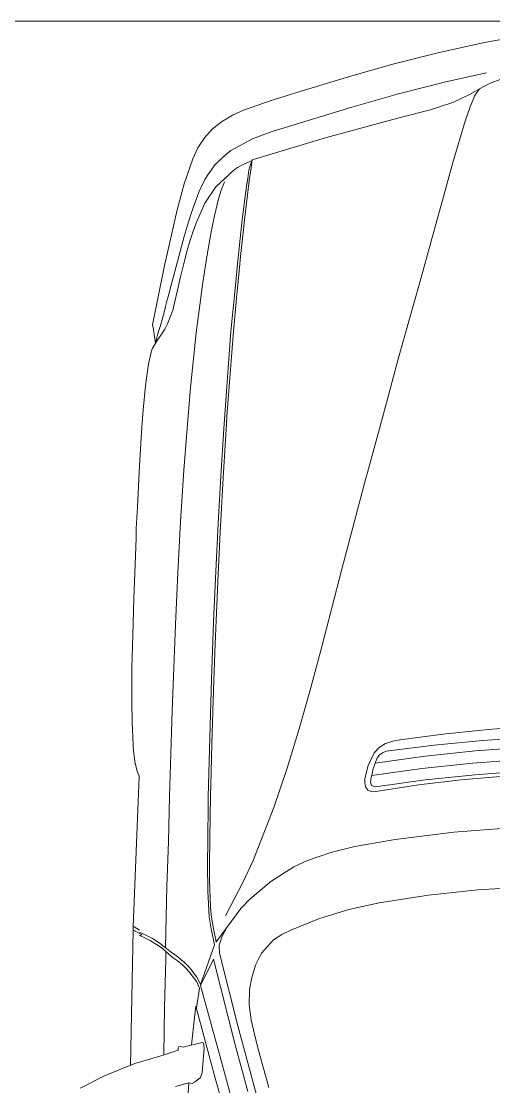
# Model space of a CAD drawing. Header units: inches. Extents: x 13 to 261, y -112 to -47.
# Drawn here: x 70.625 to 71.417, y -68.212 to -66.427 of the extents above; entities that cross this region are included whole.
import ezdxf

# ---------------------------------------------------------------- set-up
doc = ezdxf.new("R2010")
doc.units = ezdxf.units.IN
doc.header["$MEASUREMENT"] = 0
doc.layers.add('AUTOS', color=6, linetype='Continuous', lineweight=20)
doc.layers.add('CAJONES', color=3, linetype='Continuous', lineweight=20)

msp = doc.modelspace()

# ---------------------------------------------------------------- linework, layer by layer
at = {"layer": 'AUTOS', "linetype": 'Continuous'}
for p, q in [((71.4016, -66.4623), (71.4331, -66.4567)), ((71.3233, -66.4799), (71.4016, -66.4623)), ((71.2456, -66.4994), (71.3233, -66.4799)), ((71.1698, -66.521), (71.2456, -66.4994)), ((71.0946, -66.5436), (71.1698, -66.521)), ((71.3368, -66.528), (71.2575, -66.5486)), ((71.405, -66.5132), (71.3368, -66.528)), ((71.4127, -66.53), (71.3997, -66.5368)), ((71.4278, -66.5241), (71.4127, -66.53)), ((71.0439, -66.5595), (71.0946, -66.5436)), ((71.3997, -66.5368), (71.3755, -66.55)), ((71.3935, -66.5401), (71.3855, -66.5511)), ((71.0439, -66.5595), (70.9977, -66.5759)), ((71.2575, -66.5486), (71.1792, -66.5706)), ((71.3488, -66.5627), (71.3087, -66.5757)), ((71.3755, -66.55), (71.3488, -66.5627)), ((71.3855, -66.5511), (71.3778, -66.57)), ((70.9977, -66.5759), (70.9791, -66.5842)), ((71.1792, -66.5706), (71.0588, -66.6077)), ((71.3087, -66.5757), (71.2625, -66.5876)), ((71.3778, -66.57), (71.3695, -66.5939)), ((70.9609, -66.595), (70.9453, -66.6073)), ((70.9791, -66.5842), (70.9609, -66.595)), ((71.2625, -66.5876), (71.1366, -66.6216)), ((71.3695, -66.5939), (71.3486, -66.6632)), ((70.9453, -66.6073), (70.9321, -66.6221)), ((71.0292, -66.6173), (71.0131, -66.6236)), ((71.0457, -66.6115), (71.0292, -66.6173)), ((71.0588, -66.6077), (71.0457, -66.6115)), ((70.9321, -66.6221), (70.9214, -66.639)), ((71.0131, -66.6236), (70.9763, -66.6432)), ((71.1366, -66.6216), (71.0121, -66.6591)), ((70.9214, -66.639), (70.9127, -66.6574)), ((70.9662, -66.6515), (70.9505, -66.6668)), ((70.9763, -66.6432), (70.9662, -66.6515)), ((70.9127, -66.6574), (70.8982, -66.6992)), ((70.9505, -66.6668), (70.9378, -66.6842)), ((70.9829, -66.6752), (70.9875, -66.6718)), ((70.9875, -66.6718), (70.9981, -66.6659)), ((71.0121, -66.6601), (70.9981, -66.6659)), ((71.0069, -66.6765), (71.0085, -66.6706)), ((71.0072, -66.694), (71.0105, -66.6721)), ((71.0106, -66.6641), (71.0085, -66.6706)), ((71.0105, -66.6721), (71.0116, -66.6631)), ((71.0121, -66.6601), (71.0106, -66.6641)), ((71.0116, -66.6631), (71.0121, -66.6591)), ((71.3486, -66.6632), (71.3308, -66.729)), ((70.9378, -66.6842), (70.9332, -66.6921)), ((70.9516, -66.7044), (70.9666, -66.6901)), ((70.9666, -66.6901), (70.9829, -66.6752)), ((71.0026, -66.7035), (71.0048, -66.6895)), ((71.0048, -66.6895), (71.0069, -66.6765)), ((70.8982, -66.6992), (70.8866, -66.7426)), ((70.9332, -66.6921), (70.923, -66.713)), ((70.9328, -66.7316), (70.9516, -66.7044)), ((70.9657, -66.6955), (70.9605, -66.7095)), ((70.9993, -66.7289), (71.0026, -66.7035)), ((71.0017, -66.741), (71.0072, -66.694)), ((70.923, -66.713), (70.9137, -66.7374)), ((70.9559, -66.7244), (70.949, -66.7528)), ((70.9605, -66.7095), (70.9559, -66.7244)), ((70.8866, -66.7426), (70.8645, -66.8388)), ((70.9137, -66.7374), (70.9095, -66.7504)), ((70.9322, -66.7326), (70.9178, -66.766)), ((70.9328, -66.7316), (70.9322, -66.7326)), ((70.9954, -66.7589), (70.9993, -66.7289)), ((70.9989, -66.7639), (71.0017, -66.741)), ((71.3308, -66.729), (71.3125, -66.7953)), ((70.9095, -66.7504), (70.9048, -66.7653)), ((70.9485, -66.7553), (70.9469, -66.7633)), ((70.949, -66.7528), (70.9485, -66.7553)), ((70.949, -66.7528), (70.949, -66.7528)), ((70.9875, -66.8333), (70.9954, -66.7589)), ((70.9048, -66.7653), (70.8981, -66.7872)), ((70.9127, -66.7799), (70.9085, -66.7933)), ((70.9132, -66.7784), (70.9127, -66.7799)), ((70.9178, -66.766), (70.9132, -66.7784)), ((70.9437, -66.7798), (70.9362, -66.8212)), ((70.9469, -66.7633), (70.9437, -66.7798)), ((70.996, -66.7909), (70.9977, -66.7759)), ((70.9977, -66.7759), (70.9989, -66.7639)), ((70.8981, -66.7872), (70.8782, -66.8625)), ((70.9085, -66.7933), (70.9033, -66.8108)), ((70.9944, -66.8059), (70.996, -66.7909)), ((71.3125, -66.7953), (71.2937, -66.862)), ((70.9033, -66.8108), (70.8975, -66.8327)), ((70.9927, -66.8209), (70.9944, -66.8059)), ((70.8975, -66.8327), (70.8923, -66.8547)), ((70.9362, -66.8212), (70.9296, -66.8646)), ((70.9847, -66.8638), (70.9875, -66.8333)), ((70.9858, -66.8908), (70.9915, -66.8339)), ((70.9915, -66.8339), (70.9921, -66.8269)), ((70.9921, -66.8269), (70.9927, -66.8209)), ((70.8645, -66.8388), (70.8453, -66.9356)), ((70.8782, -66.8625), (70.8708, -66.8904)), ((70.8923, -66.8547), (70.8881, -66.8721)), ((70.9296, -66.8646), (70.9186, -66.949)), ((70.9767, -66.9467), (70.9847, -66.8638)), ((71.2937, -66.862), (71.2749, -66.9293)), ((70.8881, -66.8721), (70.8807, -66.9035)), ((70.8672, -66.9049), (70.864, -66.9163)), ((70.8693, -66.8959), (70.8672, -66.9049)), ((70.8708, -66.8904), (70.8693, -66.8959)), ((70.8807, -66.9035), (70.8796, -66.909)), ((70.9812, -66.9462), (70.9858, -66.8908)), ((70.8614, -66.9263), (70.863, -66.9203)), ((70.863, -66.9203), (70.864, -66.9173)), ((70.864, -66.9173), (70.864, -66.9163)), ((70.876, -66.92), (70.8703, -66.9339)), ((70.8796, -66.909), (70.876, -66.92)), ((70.8453, -66.9356), (70.8467, -66.9426)), ((70.8572, -66.9417), (70.8588, -66.9363)), ((70.8588, -66.9363), (70.8614, -66.9263)), ((70.8703, -66.9339), (70.8657, -66.9428)), ((71.2749, -66.9293), (71.2561, -66.9966)), ((70.8467, -66.9426), (70.8481, -66.9516)), ((70.8481, -66.9516), (70.8504, -66.9659)), ((70.8536, -66.9522), (70.8505, -66.9657)), ((70.8581, -66.9542), (70.853, -66.9617)), ((70.8572, -66.9417), (70.8536, -66.9522)), ((70.8657, -66.9428), (70.8581, -66.9542)), ((70.9186, -66.949), (70.909, -67.0404)), ((70.9701, -67.0306), (70.9767, -66.9467)), ((70.9753, -67.0172), (70.9812, -66.9462)), ((70.8453, -66.9746), (70.8443, -66.9771)), ((70.8463, -66.9726), (70.8453, -66.9746)), ((70.853, -66.9617), (70.8463, -66.9726)), ((70.8432, -66.9811), (70.8385, -67.0015)), ((70.8437, -66.9791), (70.8432, -66.9811)), ((70.8443, -66.9771), (70.8437, -66.9791)), ((70.8443, -66.9771), (70.8443, -66.9771)), ((70.8385, -67.0015), (70.8352, -67.025)), ((71.2561, -66.9966), (71.2372, -67.0659)), ((70.8352, -67.025), (70.8335, -67.0375)), ((70.9699, -67.0886), (70.9753, -67.0172)), ((70.8335, -67.0375), (70.8295, -67.0779)), ((70.909, -67.0404), (70.9032, -67.1093)), ((70.9647, -67.1096), (70.9701, -67.0306)), ((71.2372, -67.0659), (71.2184, -67.1356)), ((70.8295, -67.0779), (70.8272, -67.1069)), ((70.9637, -67.192), (70.9693, -67.1011)), ((70.9693, -67.1011), (70.9699, -67.0886)), ((70.8272, -67.1069), (70.8253, -67.1434)), ((70.9032, -67.1093), (70.8978, -67.1787)), ((70.9597, -67.189), (70.9647, -67.1096)), ((71.2184, -67.1356), (71.1995, -67.2049)), ((70.8253, -67.1434), (70.8228, -67.1823)), ((70.8228, -67.1823), (70.8201, -67.2408)), ((70.8978, -67.1787), (70.8923, -67.2647)), ((70.9552, -67.2684), (70.9597, -67.189)), ((70.9586, -67.2835), (70.9637, -67.192)), ((71.1995, -67.2049), (71.1812, -67.2747)), ((70.8201, -67.2408), (70.8181, -67.2768)), ((70.8181, -67.2768), (70.8179, -67.2923)), ((70.8923, -67.2647), (70.8877, -67.3511)), ((70.9513, -67.3484), (70.9552, -67.2684)), ((71.1812, -67.2747), (71.1628, -67.345)), ((70.8179, -67.2923), (70.8173, -67.3073)), ((70.9552, -67.353), (70.9586, -67.2835)), ((70.8173, -67.3073), (70.8157, -67.3513)), ((70.8157, -67.3513), (70.8142, -67.3937)), ((70.8877, -67.3511), (70.8837, -67.4376)), ((70.9477, -67.4329), (70.9513, -67.3484)), ((71.1628, -67.345), (71.1455, -67.4118)), ((70.9503, -67.4699), (70.9552, -67.353)), ((70.8142, -67.3937), (70.8127, -67.4357)), ((71.1455, -67.4118), (71.1277, -67.4786)), ((70.8127, -67.4357), (70.8117, -67.4737)), ((70.8837, -67.4376), (70.8808, -67.5101)), ((70.9441, -67.5298), (70.9477, -67.4329)), ((70.8117, -67.4737), (70.8108, -67.5097)), ((70.9474, -67.5474), (70.9503, -67.4699)), ((71.1277, -67.4786), (71.1099, -67.5453)), ((70.8108, -67.5097), (70.8104, -67.5397)), ((70.8808, -67.5101), (70.8784, -67.582)), ((70.9414, -67.6268), (70.9441, -67.5298)), ((70.8104, -67.5397), (70.8106, -67.5682)), ((70.9455, -67.6189), (70.9474, -67.5474)), ((71.1099, -67.5453), (71.0911, -67.6121)), ((70.8106, -67.5682), (70.8112, -67.6012)), ((70.8784, -67.582), (70.8761, -67.654)), ((70.8112, -67.6012), (70.8127, -67.6397)), ((70.9447, -67.6383), (70.9455, -67.6189)), ((71.0911, -67.6121), (71.0708, -67.6784)), ((71.4141, -67.613), (71.337, -67.6206)), ((71.4912, -67.608), (71.4141, -67.613)), ((70.9387, -67.7263), (70.9414, -67.6268)), ((71.2358, -67.6369), (71.2252, -67.6433)), ((71.2478, -67.633), (71.2358, -67.6369)), ((71.2599, -67.6307), (71.2478, -67.633)), ((71.337, -67.6206), (71.2599, -67.6307)), ((71.3173, -67.6394), (71.3984, -67.6319)), ((71.3984, -67.6319), (71.4794, -67.6263)), ((70.8127, -67.6397), (70.8136, -67.6503)), ((70.8136, -67.6508), (70.8141, -67.6533)), ((70.8141, -67.6533), (70.815, -67.6618)), ((70.8761, -67.654), (70.8737, -67.7255)), ((70.944, -67.6593), (70.9447, -67.6383)), ((71.2166, -67.6527), (71.2068, -67.6735)), ((71.2252, -67.6433), (71.2166, -67.6527)), ((71.2306, -67.6523), (71.2251, -67.6563)), ((71.2366, -67.6499), (71.2306, -67.6523)), ((71.2366, -67.6499), (71.3173, -67.6394)), ((71.302, -67.6582), (71.3861, -67.6492)), ((71.3861, -67.6492), (71.4702, -67.6432)), ((70.815, -67.6618), (70.8162, -67.6713)), ((70.8163, -67.6708), (70.8168, -67.6713)), ((70.8168, -67.6713), (70.8163, -67.6708)), ((70.8168, -67.6713), (70.8192, -67.6818)), ((70.9437, -67.6858), (70.944, -67.6593)), ((71.2189, -67.6682), (71.2168, -67.6747)), ((71.2184, -67.6697), (71.302, -67.6582)), ((71.2215, -67.6617), (71.2189, -67.6682)), ((71.2251, -67.6563), (71.2215, -67.6617)), ((71.2968, -67.6786), (71.3819, -67.6697)), ((71.3819, -67.6697), (71.467, -67.6637)), ((70.8192, -67.6818), (70.8226, -67.6924)), ((70.9427, -67.7243), (70.9437, -67.6858)), ((71.0708, -67.6784), (71.0485, -67.7441)), ((71.2068, -67.6735), (71.2011, -67.6955)), ((71.2132, -67.6876), (71.2116, -67.6941)), ((71.2126, -67.6906), (71.2968, -67.6786)), ((71.2147, -67.6811), (71.2132, -67.6876)), ((71.2168, -67.6747), (71.2147, -67.6811)), ((71.3021, -67.6977), (71.3862, -67.6892)), ((71.3862, -67.6892), (71.4702, -67.6827)), ((70.8226, -67.6924), (70.813, -67.9433)), ((71.2011, -67.6955), (71.201, -67.7025)), ((71.201, -67.7025), (71.2024, -67.7095)), ((71.2116, -67.6941), (71.2105, -67.7011)), ((71.2105, -67.7011), (71.2124, -67.7071)), ((71.2124, -67.7071), (71.2189, -67.7097)), ((71.2189, -67.7097), (71.3021, -67.6977)), ((71.2198, -67.7172), (71.291, -67.7061)), ((71.291, -67.7061), (71.3626, -67.6979)), ((71.3626, -67.6979), (71.4346, -67.6918)), ((70.8737, -67.7255), (70.8718, -67.801)), ((70.9377, -67.8098), (70.9387, -67.7263)), ((70.9413, -67.7953), (70.9427, -67.7243)), ((71.2024, -67.7095), (71.2063, -67.715)), ((71.2063, -67.715), (71.2128, -67.7176)), ((71.2128, -67.7176), (71.2198, -67.7172)), ((71.0485, -67.7441), (71.0139, -67.8327)), ((71.4526, -67.7775), (71.3505, -67.7853)), ((70.9411, -67.8113), (70.9413, -67.7953)), ((71.2518, -67.7976), (71.1842, -67.8093)), ((71.3505, -67.7853), (71.2518, -67.7976)), ((70.8718, -67.801), (70.8694, -67.8765)), ((70.9374, -67.8278), (70.9377, -67.8098)), ((70.941, -67.8233), (70.9411, -67.8113)), ((71.1842, -67.8093), (71.1441, -67.8193)), ((70.9373, -67.8393), (70.9374, -67.8278)), ((70.941, -67.8653), (70.941, -67.8233)), ((71.0139, -67.8327), (70.9964, -67.87)), ((71.1049, -67.8328), (71.0823, -67.8435)), ((71.1441, -67.8193), (71.1049, -67.8328)), ((70.9378, -67.8843), (70.9373, -67.8393)), ((71.0823, -67.8435), (71.0435, -67.8681)), ((70.9424, -67.9108), (70.941, -67.8653)), ((71.0435, -67.8681), (71.0086, -67.8976)), ((70.8694, -67.8765), (70.8671, -67.9789)), ((70.9402, -67.9273), (70.9378, -67.8843)), ((70.9964, -67.87), (70.9673, -67.9256)), ((71.3077, -67.8908), (71.3903, -67.8823)), ((71.3903, -67.8823), (71.4739, -67.8768)), ((71.0086, -67.8976), (70.9934, -67.9135)), ((71.1744, -67.9152), (71.225, -67.9038)), ((71.225, -67.9038), (71.3077, -67.8908)), ((70.9438, -67.9244), (70.9424, -67.9108)), ((70.9934, -67.9135), (70.9527, -67.9685)), ((71.1252, -67.9301), (71.1744, -67.9152)), ((70.9435, -67.9474), (70.9402, -67.9273)), ((70.9461, -67.9409), (70.9438, -67.9244)), ((71.077, -67.9495), (71.1252, -67.9301)), ((70.813, -67.9488), (70.8082, -68.1762)), ((70.8145, -67.9443), (70.813, -67.9433)), ((70.813, -67.9433), (70.813, -67.9488)), ((70.813, -67.9468), (70.813, -67.9473)), ((70.8164, -67.9513), (70.813, -67.9488)), ((70.8235, -67.9499), (70.8145, -67.9443)), ((70.8269, -67.9569), (70.8164, -67.9513)), ((70.8234, -67.9529), (70.8269, -67.9544)), ((70.8234, -67.9584), (70.8254, -67.9579)), ((70.8253, -67.9594), (70.8234, -67.9584)), ((70.8254, -67.9579), (70.8269, -67.9574)), ((70.8279, -67.9575), (70.8254, -67.9579)), ((70.8264, -67.9569), (70.8279, -67.9575)), ((70.8269, -67.9544), (70.8294, -67.9555)), ((70.8269, -67.9574), (70.8269, -67.9569)), ((70.8294, -67.9555), (70.8453, -67.9637)), ((70.9473, -67.9659), (70.9435, -67.9474)), ((70.9489, -67.9559), (70.9461, -67.9409)), ((70.9513, -67.9655), (70.9489, -67.9559)), ((70.9618, -67.9596), (70.9692, -67.9461)), ((71.0483, -67.9656), (71.0619, -67.9568)), ((71.0619, -67.9568), (71.077, -67.9495)), ((70.8323, -67.9625), (70.8253, -67.9594)), ((70.8412, -67.9671), (70.8323, -67.9625)), ((70.8522, -67.9737), (70.8412, -67.9671)), ((70.8453, -67.9637), (70.8597, -67.9733)), ((70.8596, -67.9788), (70.8522, -67.9737)), ((70.8597, -67.9733), (70.8626, -67.9759)), ((70.8626, -67.9759), (70.8686, -67.9804)), ((70.9492, -67.9744), (70.9254, -68.0406)), ((70.9492, -67.9744), (70.9473, -67.9659)), ((70.9513, -67.967), (70.9513, -67.9655)), ((70.9513, -67.967), (70.9522, -67.9695)), ((70.9527, -67.9685), (70.9522, -67.9695)), ((70.9572, -67.9745), (70.9618, -67.9596)), ((70.9575, -67.988), (70.9572, -67.9745)), ((71.028, -67.9884), (71.0483, -67.9656)), ((70.8636, -67.9819), (70.8596, -67.9788)), ((70.8715, -67.989), (70.8636, -67.9819)), ((70.8675, -67.9874), (70.8674, -67.9984)), ((70.8675, -67.9854), (70.8675, -67.9874)), ((70.8686, -67.9804), (70.877, -67.9871)), ((70.8784, -67.9946), (70.8715, -67.989)), ((70.877, -67.9871), (70.883, -67.9911)), ((70.883, -67.9911), (70.8874, -67.9942)), ((70.8874, -67.9942), (70.8929, -67.9987)), ((70.9885, -68.1099), (70.9575, -67.988)), ((71.0178, -68.0083), (71.028, -67.9884)), ((70.8674, -67.9984), (70.8654, -68.0784)), ((70.8863, -68.0007), (70.8784, -67.9946)), ((70.8958, -68.0083), (70.8863, -68.0007)), ((70.8929, -67.9987), (70.8939, -67.9998)), ((70.8939, -67.9998), (70.8978, -68.0028)), ((70.9017, -68.0139), (70.8958, -68.0083)), ((70.8978, -68.0028), (70.9018, -68.0064)), ((70.9018, -68.0064), (70.9062, -68.0109)), ((70.9062, -68.0109), (70.9102, -68.0155)), ((70.9474, -67.9984), (70.9258, -68.0426)), ((70.9474, -67.9984), (70.9836, -68.1419)), ((71.0115, -68.0287), (71.0178, -68.0083)), ((70.9061, -68.0189), (70.9017, -68.0139)), ((70.9194, -68.0361), (70.9061, -68.0189)), ((70.9102, -68.0155), (70.919, -68.0276)), ((70.919, -68.0276), (70.9195, -68.0286)), ((70.9195, -68.0286), (70.9224, -68.0336)), ((71.0078, -68.0491), (71.0115, -68.0287)), ((70.9238, -68.0471), (70.9189, -68.0796)), ((70.9233, -68.0456), (70.9194, -68.0361)), ((70.9224, -68.0336), (70.9254, -68.0406)), ((70.9233, -68.0456), (70.9238, -68.0466)), ((70.9238, -68.0466), (70.9238, -68.0471)), ((70.9258, -68.0426), (70.9584, -68.1621)), ((71.0075, -68.0746), (71.0078, -68.0491)), ((70.8654, -68.0784), (70.8644, -68.1584)), ((70.9157, -68.096), (70.9179, -68.0771)), ((70.9179, -68.0771), (70.9505, -68.1975)), ((71.0107, -68.0997), (71.0075, -68.0746)), ((70.9106, -68.142), (70.9157, -68.096)), ((71.0159, -68.1237), (71.0107, -68.0997)), ((71.022, -68.2338), (70.9885, -68.1099)), ((71.0226, -68.1488), (71.0159, -68.1237)), ((70.8629, -68.1589), (70.888, -68.1507)), ((70.888, -68.1507), (70.8881, -68.1462)), ((70.8881, -68.1462), (70.8886, -68.1452)), ((70.8921, -68.1447), (70.8886, -68.1452)), ((70.8966, -68.1458), (70.8921, -68.1447)), ((70.8966, -68.1458), (70.9282, -68.1377)), ((70.9307, -68.1392), (70.9282, -68.1377)), ((70.9286, -68.1882), (70.9316, -68.1472)), ((70.9316, -68.1472), (70.9307, -68.1392)), ((70.9836, -68.1419), (71.0052, -68.2201)), ((71.0403, -68.2131), (71.0226, -68.1488)), ((70.8629, -68.1589), (70.8157, -68.1733)), ((70.9584, -68.1621), (70.9799, -68.2398)), ((70.8157, -68.1733), (70.766, -68.1932)), ((70.9255, -68.1967), (70.9286, -68.1882)), ((70.766, -68.1932), (70.7242, -68.2142)), ((70.8958, -68.2083), (70.8838, -68.2117)), ((70.8993, -68.2073), (70.8958, -68.2083)), ((70.9008, -68.2069), (70.8993, -68.2073)), ((70.9008, -68.2069), (70.9059, -68.2054)), ((70.904, -68.2389), (70.9059, -68.2054)), ((70.9064, -68.2054), (70.9059, -68.2054)), ((70.9118, -68.2065), (70.9064, -68.2054)), ((70.9169, -68.2036), (70.9118, -68.2065)), ((70.9255, -68.1967), (70.9169, -68.2036)), ((70.9505, -68.1975), (70.972, -68.2747))]:
    msp.add_line(p, q, dxfattribs=at)
at = {"layer": 'CAJONES'}
msp.add_line((68.0799, -66.4268), (84.8799, -66.4268), dxfattribs=at)

doc.saveas('drawing.dxf')
